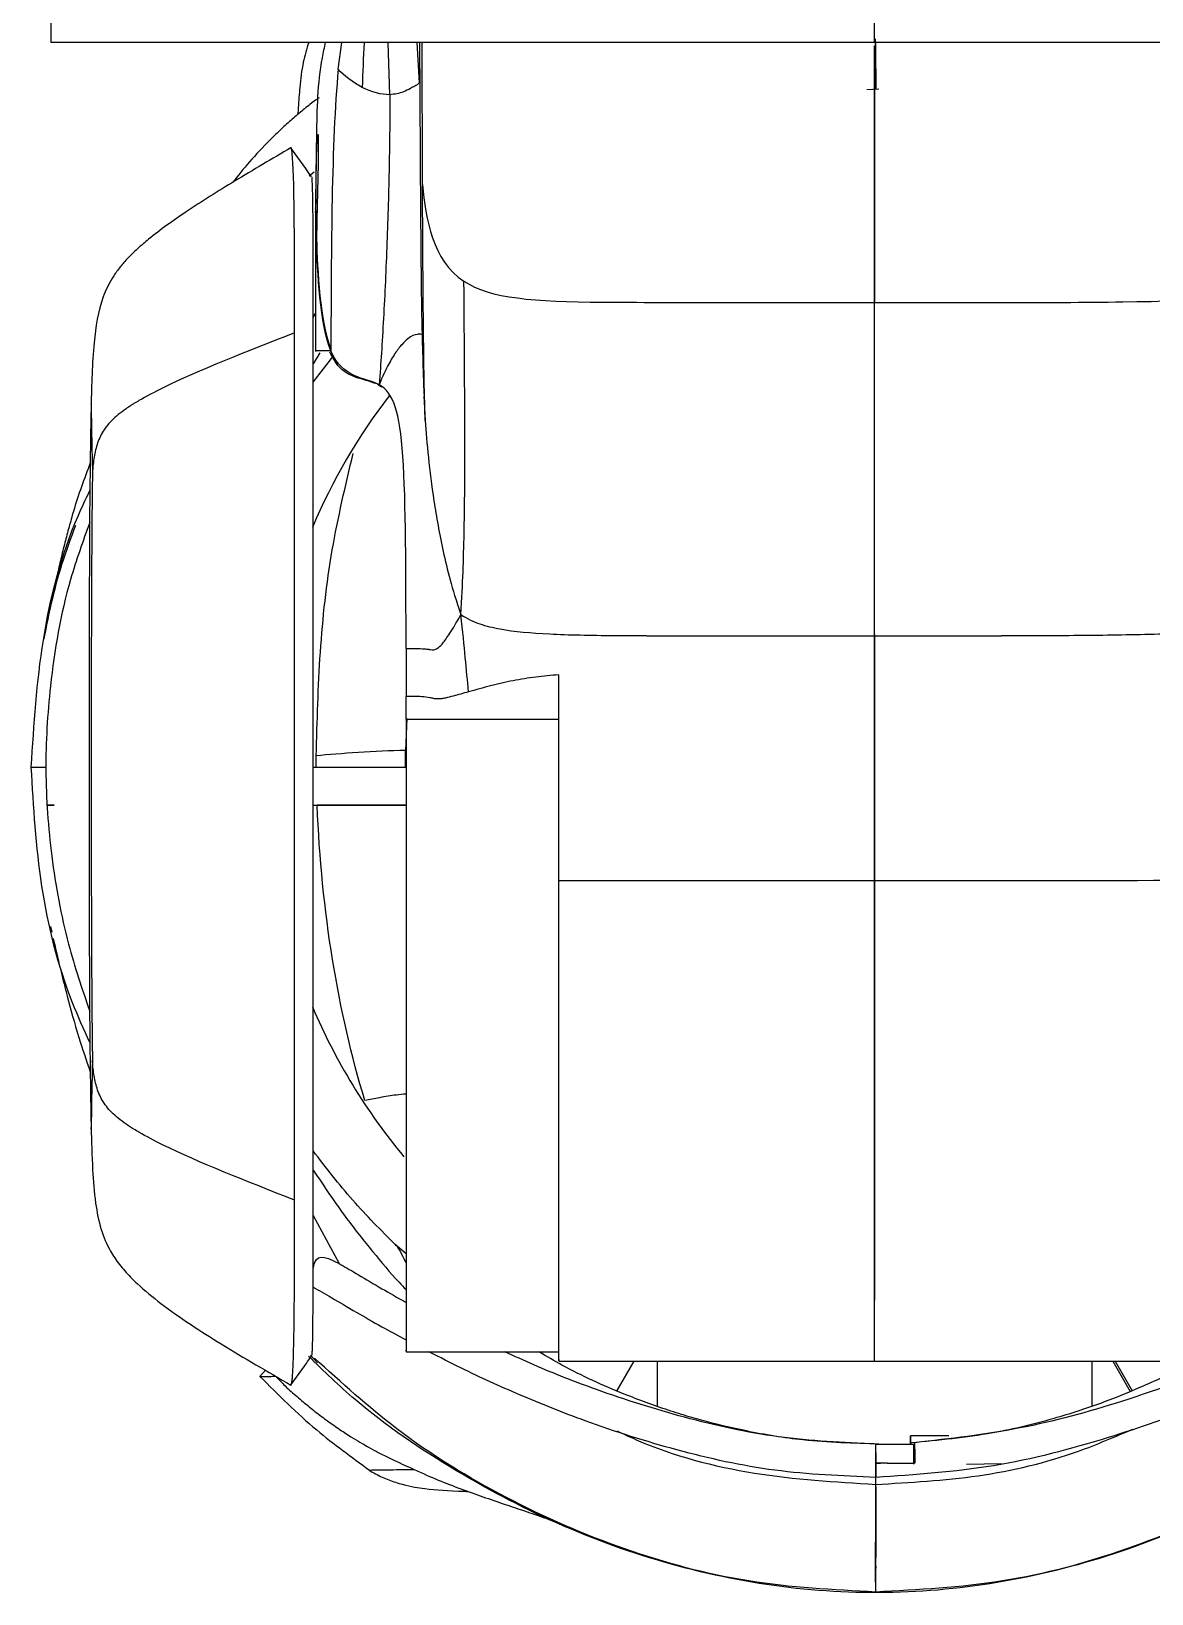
# Model space of a CAD drawing. Header units: millimetres. Extents: x 0 to 1189, y 0 to 841.
# Drawn here: x 127.54 to 156.89, y 204.99 to 245.9 of the extents above; entities that cross this region are included whole.
import ezdxf

# ---------------------------------------------------------------- set-up
doc = ezdxf.new("R2010")
doc.units = ezdxf.units.MM

msp = doc.modelspace()

# ---------------------------------------------------------------- linework, layer by layer
at = {"color": 7, "linetype": 'Continuous', "lineweight": 25}
for p, q in [((149.623, 245.612), (149.623, 257.935)), ((149.623, 245.612), (149.623, 257.935)), ((149.623, 245.612), (149.623, 257.935)), ((128.057, 249.322), (128.057, 245.612)), ((128.057, 249.322), (128.057, 245.612)), ((149.623, 245.612), (128.057, 245.612)), ((162.084, 245.612), (149.623, 245.612)), ((151.123, 245.612), (149.623, 245.612)), ((151.123, 245.612), (149.623, 245.612)), ((149.623, 245.525), (149.623, 238.803)), ((149.623, 238.802), (149.623, 245.525)), ((149.623, 238.802), (149.623, 245.525)), ((149.653, 245.451), (149.653, 245.701)), ((149.653, 245.612), (149.653, 245.514)), ((149.653, 245.267), (149.653, 245.099)), ((149.654, 244.894), (149.654, 245.268)), ((149.656, 244.921), (149.656, 244.614)), ((149.428, 244.374), (149.738, 244.394)), ((149.654, 244.397), (149.654, 244.394)), ((149.656, 244.394), (149.656, 244.396)), ((134.823, 242.114), (134.952, 242.222)), ((134.989, 241.25), (134.989, 241.25)), ((134.989, 241.07), (134.989, 237.515)), ((134.928, 238.409), (134.989, 238.522)), ((135.102, 237.479), (134.928, 237.192)), ((134.928, 236.716), (135.468, 237.411)), ((135.39, 237.587), (135.39, 237.546)), ((135.39, 237.587), (135.398, 237.585)), ((135.39, 237.546), (135.391, 237.546)), ((137.838, 236.32), (137.826, 236.634)), ((129.111, 236.139), (129.111, 236.14)), ((137.826, 236.346), (137.857, 235.717)), ((149.623, 229.585), (149.623, 229.956)), ((137.357, 227.887), (137.357, 228.486)), ((137.357, 227.887), (141.359, 227.887)), ((127.543, 226.637), (127.931, 226.637)), ((127.543, 226.637), (127.942, 226.637)), ((128.141, 225.637), (127.942, 225.637)), ((127.942, 225.637), (128.141, 225.637)), ((128.047, 222.457), (128.081, 222.309)), ((134.928, 214.895), (135.607, 213.633)), ((137.357, 213.891), (137.076, 214.134)), ((134.933, 213.576), (134.926, 213.528)), ((134.852, 211.235), (135.036, 211.04)), ((134.885, 211.223), (134.89, 211.217)), ((137.357, 211.326), (141.359, 211.326)), ((133.681, 210.843), (133.528, 210.68)), ((141.359, 211.077), (149.623, 211.077)), ((143.32, 211.077), (142.877, 210.309)), ((143.93, 211.077), (143.93, 209.902)), ((155.316, 211.077), (155.316, 209.903)), ((155.865, 211.077), (156.321, 210.286)), ((155.926, 211.077), (156.371, 210.307)), ((133.53, 210.678), (133.522, 210.68)), ((133.527, 210.679), (133.527, 210.678)), ((150.568, 208.91), (150.568, 209.122)), ((151.568, 209.122), (150.568, 209.122)), ((151.568, 209.122), (150.568, 209.122)), ((150.568, 209.122), (150.568, 208.91)), ((149.656, 208.91), (149.656, 208.908)), ((149.656, 208.691), (149.656, 208.415)), ((149.656, 208.405), (149.656, 208.691)), ((150.657, 208.41), (150.657, 208.91)), ((150.657, 208.691), (150.657, 208.41)), ((150.681, 208.41), (150.682, 208.723)), ((150.682, 208.778), (150.682, 208.945)), ((150.682, 208.945), (150.682, 208.945)), ((150.682, 208.94), (150.682, 208.945)), ((150.682, 208.778), (150.682, 208.41)), ((150.682, 208.723), (150.682, 208.41)), ((149.657, 208.036), (149.657, 208.41)), ((149.954, 208.41), (149.656, 208.41)), ((150.682, 208.41), (150.657, 208.41)), ((136.409, 208.224), (136.426, 208.226)), ((149.656, 208.205), (149.656, 208.056)), ((149.656, 206.451), (149.656, 205.937)), ((149.656, 205.711), (149.656, 205.661))]:
    msp.add_line(p, q, dxfattribs=at)
at = {"color": 8, "linetype": 'Continuous', "lineweight": 25}
for p, q in [((135.582, 244.906), (135.674, 245.612)), ((136.93, 244.242), (136.889, 245.612)), ((137.643, 245.612), (137.698, 244.55)), ((137.79, 241.888), (137.782, 245.612)), ((149.656, 244.614), (149.656, 244.921)), ((137.861, 235.708), (137.838, 236.32)), ((137.38, 227.904), (137.34, 227.07)), ((149.785, 208.4), (149.657, 208.402)), ((150.682, 208.572), (150.657, 208.572)), ((152.962, 208.395), (152.033, 208.377))]:
    msp.add_line(p, q, dxfattribs=at)
at = {"color": 7, "linetype": 'Continuous', "lineweight": 25, "flags": 128}
for points in [[(149.656, 208.91), (150.217, 208.91), (150.657, 208.91)], [(149.954, 208.41), (150.217, 208.41), (150.657, 208.41)]]:
    msp.add_lwpolyline(points, dxfattribs=at)
at = {"color": 7, "linetype": 'Continuous', "lineweight": 25}
for start, end in [(142.5854, 156.9046), (203.0954, 219.6364)]:
    msp.add_arc((149.623, 226.637), 16, start, end, dxfattribs=at)
for points, knots in [([(134.808, 245.612), (134.756, 245.44), (134.64, 245.057), (134.581, 244.478), (134.541, 244.022), (134.527, 243.785), (134.524, 243.725)], [0, 0, 0, 0, 0.282843, 0.629775, 0.90582, 1, 1, 1, 1]), ([(135.243, 245.612), (135.214, 245.478), (135.036, 244.675), (135.009, 243.197), (134.995, 241.856), (134.989, 241.197)], [0, 0, 0, 0, 0.0923637, 0.553989, 1, 1, 1, 1]), ([(136.259, 245.612), (136.259, 245.609), (136.239, 245.216), (136.225, 244.823), (136.21, 244.434)], [0, 0, 0, 0, 0.009381, 1, 1, 1, 1]), ([(137.71, 245.612), (137.711, 245.54), (137.715, 244.964), (137.719, 244.036), (137.727, 242.767), (137.734, 241.502), (137.746, 240.02), (137.764, 238.256), (137.803, 237.047), (137.823, 236.401)], [0, 0, 0, 0, 0.02384, 0.190243, 0.31097, 0.430065, 0.594932, 0.783257, 1, 1, 1, 1]), ([(149.653, 245.612), (149.653, 245.6), (149.653, 245.525), (149.653, 245.485), (149.653, 245.451)], [0, 0, 0, 0, 0.172316, 1, 1, 1, 1]), ([(149.654, 245.268), (149.654, 245.269), (149.654, 245.269), (149.653, 245.298), (149.653, 245.313), (149.653, 245.362), (149.653, 245.396), (149.653, 245.451)], [0, 0, 0, 0, 0.5, 0.5, 0.75, 0.75, 1, 1, 1, 1]), ([(137.698, 244.55), (137.665, 244.514), (137.626, 244.491), (137.549, 244.445), (137.512, 244.425), (137.409, 244.371), (137.349, 244.343), (137.234, 244.295), (137.178, 244.278), (137.056, 244.254), (136.993, 244.248), (136.93, 244.242)], [0, 0, 0, 0, 0.125, 0.125, 0.25, 0.25, 0.5, 0.5, 0.75, 0.75, 1, 1, 1, 1]), ([(149.656, 244.614), (149.656, 244.581), (149.656, 244.555), (149.656, 244.51), (149.656, 244.492), (149.656, 244.462), (149.656, 244.45), (149.656, 244.431), (149.656, 244.423), (149.656, 244.393), (149.656, 244.394), (149.656, 244.394)], [0, 0, 0, 0, 0.125, 0.125, 0.25, 0.25, 0.375, 0.375, 0.5, 0.5, 1, 1, 1, 1]), ([(135.083, 244.161), (135.041, 244.132), (134.914, 244.045), (134.666, 243.846), (134.373, 243.601), (134.08, 243.335), (133.688, 242.954), (133.242, 242.479), (132.961, 242.124), (132.822, 241.948)], [0, 0, 0, 0, 0.054808, 0.164502, 0.270239, 0.377496, 0.49148, 0.748301, 1, 1, 1, 1]), ([(136.93, 244.242), (136.934, 243.664), (136.922, 242.381), (136.874, 240.708), (136.817, 239.345), (136.769, 238.383), (136.712, 237.436), (136.678, 236.964), (136.654, 236.646)], [0, 0, 0, 0, 0.25, 0.5, 0.625, 0.75, 0.875, 1, 1, 1, 1]), ([(135.027, 242.972), (135.027, 242.974), (135.028, 242.981), (135.029, 242.996), (135.03, 243.025), (135.033, 243.078), (135.04, 243.164), (135.048, 243.226), (135.055, 243.2), (135.059, 243.074), (135.06, 242.858), (135.057, 242.567), (135.051, 242.222), (135.042, 241.846), (135.033, 241.451), (135.026, 241.13), (135.021, 240.887), (135.018, 240.739), (135.016, 240.617), (135.015, 240.52), (135.014, 240.462), (135.013, 240.434)], [0, 0, 0, 0, 0.002619, 0.007922, 0.018521, 0.039702, 0.08205, 0.166515, 0.250656, 0.33453, 0.419003, 0.502317, 0.584604, 0.666604, 0.746615, 0.833867, 0.874324, 0.916637, 0.944665, 0.972363, 1, 1, 1, 1]), ([(134.344, 242.852), (133.849, 242.562), (132.923, 242.019), (131.666, 241.236), (130.823, 240.636), (130.313, 240.2), (130.049, 239.943), (129.825, 239.678), (129.611, 239.371), (129.315, 238.753), (129.147, 237.617), (129.124, 236.653), (129.111, 236.103)], [0, 0, 0, 0, 0.180926, 0.338982, 0.468549, 0.509555, 0.555984, 0.588045, 0.619138, 0.680375, 0.817887, 1, 1, 1, 1]), ([(134.885, 242.092), (134.793, 242.22), (134.609, 242.477), (134.427, 242.732), (134.337, 242.86)], [0, 0, 0, 0, 0.500081, 1, 1, 1, 1]), ([(134.439, 238.007), (134.438, 238.611), (134.438, 239.814), (134.43, 241.191), (134.412, 242.221), (134.381, 242.682), (134.357, 242.865), (134.344, 242.847), (134.343, 242.846)], [0, 0, 0, 0, 0.222316, 0.443732, 0.663167, 0.879864, 0.9924, 1, 1, 1, 1]), ([(134.998, 241.637), (134.999, 241.664), (134.999, 241.718), (135, 241.798), (135, 241.877), (135.001, 241.955), (135.002, 242.071), (135.004, 242.222), (135.008, 242.401), (135.012, 242.567), (135.016, 242.688), (135.019, 242.771), (135.021, 242.825), (135.023, 242.875), (135.025, 242.922), (135.026, 242.951), (135.027, 242.969), (135.027, 242.97), (135.027, 242.972), (135.027, 242.972)], [0, 0, 0, 0, 0.050962, 0.101372, 0.151361, 0.201057, 0.250578, 0.375702, 0.499093, 0.622478, 0.744885, 0.794494, 0.843918, 0.893259, 0.942618, 0.992092, 0.995978, 0.999882, 1, 1, 1, 1]), ([(134.928, 237.451), (134.928, 238.025), (134.928, 239.173), (134.926, 240.487), (134.919, 241.473), (134.907, 241.915), (134.897, 242.093), (134.892, 242.079), (134.892, 242.078)], [0, 0, 0, 0, 0.221811, 0.443015, 0.662875, 0.881004, 0.994804, 1, 1, 1, 1]), ([(134.997, 240.976), (134.997, 241.002), (134.997, 241.054), (134.997, 241.135), (134.997, 241.216), (134.997, 241.327), (134.998, 241.467), (134.998, 241.581), (134.998, 241.637)], [0, 0, 0, 0, 0.126299, 0.251446, 0.375896, 0.500092, 0.751939, 1, 1, 1, 1]), ([(134.989, 241.242), (134.989, 241.245), (134.989, 241.286), (134.993, 241.153), (134.997, 241.029)], [0, 0, 0, 0, 0.0714546, 1, 1, 1, 1]), ([(134.997, 240.976), (134.994, 241.055), (134.99, 241.19), (134.99, 241.185), (134.989, 241.183)], [0, 0, 0, 0, 0.583825, 1, 1, 1, 1]), ([(135.002, 240.107), (135.002, 240.115), (135.002, 240.13), (135.001, 240.16), (135.001, 240.194), (135, 240.247), (134.999, 240.324), (134.999, 240.434), (134.998, 240.56), (134.997, 240.687), (134.997, 240.806), (134.997, 240.915), (134.997, 240.991), (134.997, 241.029)], [0, 0, 0, 0, 0.062086, 0.124183, 0.186472, 0.249143, 0.372476, 0.496701, 0.620822, 0.745768, 0.830197, 0.914759, 1, 1, 1, 1]), ([(135.013, 240.47), (135.012, 240.345), (135.01, 240.19), (135.008, 240.122), (135.008, 240.109)], [0, 0, 0, 0, 0.8075246, 1, 1, 1, 1]), ([(135.008, 240.109), (135.007, 240.089), (135.006, 240.059), (135.005, 240.074), (135.005, 240.08)], [0, 0, 0, 0, 0.6224034, 1, 1, 1, 1]), ([(138.792, 230.629), (138.821, 231.062), (138.853, 231.754), (138.89, 233.086), (138.908, 235.463), (138.885, 237.719), (138.874, 239.357)], [0, 0, 0, 0, 0.125, 0.25, 0.5, 1, 1, 1, 1]), ([(138.874, 239.357), (139.564, 238.903), (140.708, 238.824), (142.958, 238.805), (143.45, 238.805), (144.519, 238.804), (146.248, 238.803), (148.252, 238.803), (149.623, 238.802)], [0, 0, 0, 0, 0.5, 0.5, 0.625, 0.625, 0.75, 1, 1, 1, 1]), ([(149.623, 238.802), (150.722, 238.802), (151.843, 238.802), (154.04, 238.802), (157.269, 238.8), (159.882, 238.94), (160.982, 239.221)], [0, 0, 0, 0, 0.25, 0.25, 0.5, 1, 1, 1, 1]), ([(149.623, 230.07), (149.623, 231.525), (149.623, 232.981), (149.623, 235.892), (149.623, 237.347), (149.623, 238.802)], [0, 0, 0, 0, 0.5, 0.5, 1, 1, 1, 1]), ([(149.623, 230.07), (149.623, 231.525), (149.623, 232.981), (149.623, 235.892), (149.623, 237.347), (149.623, 238.802)], [0, 0, 0, 0, 0.5, 0.5, 1, 1, 1, 1]), ([(134.439, 238.007), (133.181, 237.514), (131.608, 236.897), (130.498, 236.313), (130.262, 236.171), (130.206, 236.137), (130.192, 236.128), (130.189, 236.126), (130.188, 236.125), (130.186, 236.124), (130.182, 236.122), (130.169, 236.113), (130.115, 236.079), (129.909, 235.941), (129.629, 235.711), (129.466, 235.499), (129.336, 235.275), (129.288, 235.157), (129.234, 234.972), (129.219, 234.91), (129.194, 234.784), (129.184, 234.721), (129.168, 234.596), (129.161, 234.535), (129.151, 234.423), (129.148, 234.373), (129.146, 234.342)], [0, 0, 0, 0, 0.5, 0.625, 0.65625, 0.664062, 0.666016, 0.666504, 0.666504, 0.666992, 0.666992, 0.667969, 0.671875, 0.6875, 0.75, 0.8125, 0.8125, 0.875, 0.875, 0.90625, 0.90625, 0.9375, 0.9375, 0.96875, 0.96875, 1, 1, 1, 1]), ([(137.824, 237.953), (137.82, 237.955), (137.814, 237.957), (137.807, 237.958), (137.802, 237.96), (137.798, 237.96), (137.792, 237.962), (137.776, 237.965), (137.733, 237.971), (137.687, 237.971), (137.584, 237.956), (137.503, 237.929), (137.356, 237.812), (137.302, 237.76), (137.19, 237.632), (137.131, 237.557), (137.006, 237.368), (136.937, 237.252), (136.808, 237.007), (136.748, 236.881), (136.654, 236.646)], [0, 0, 0, 0, 0.015625, 0.023437, 0.023437, 0.03125, 0.03125, 0.0625, 0.125, 0.25, 0.25, 0.5, 0.5, 0.625, 0.625, 0.75, 0.75, 0.875, 0.875, 1, 1, 1, 1]), ([(135.007, 237.546), (135.01, 237.546), (135.015, 237.546), (135.027, 237.546), (135.042, 237.546), (135.066, 237.546), (135.112, 237.546), (135.181, 237.546), (135.32, 237.546), (135.39, 237.546)], [0, 0, 0, 0, 0.172435, 0.320471, 0.442397, 0.568663, 0.713903, 0.855748, 1, 1, 1, 1]), ([(136.594, 236.669), (136.5, 236.7), (136.272, 236.777), (135.895, 236.876), (135.556, 237.127), (135.436, 237.361), (135.366, 237.496)], [0, 0, 0, 0, 0.175487, 0.426161, 0.669308, 1, 1, 1, 1]), ([(136.725, 236.583), (136.681, 236.606), (136.636, 236.63), (136.608, 236.663), (136.608, 236.664)], [0, 0, 0, 0, 0.98244, 1, 1, 1, 1]), ([(129.111, 236.146), (129.098, 235.377), (129.071, 233.795), (129.063, 231.454), (129.059, 229.235), (129.059, 227.317), (129.059, 225.762), (129.059, 224.363), (129.06, 222.872), (129.066, 221.104), (129.076, 219.162), (129.1, 217.825), (129.111, 217.161)], [0, 0, 0, 0, 0.121497, 0.249991, 0.369783, 0.472092, 0.552832, 0.615485, 0.692925, 0.788433, 0.894987, 1, 1, 1, 1]), ([(137.861, 235.708), (137.9, 235.132), (137.978, 234.241), (138.19, 232.971), (138.327, 232.29), (138.495, 231.558), (138.666, 230.999), (138.792, 230.629)], [0, 0, 0, 0, 0.5, 0.625, 0.75, 0.875, 1, 1, 1, 1]), ([(129.089, 234.605), (128.932, 234.184), (128.727, 233.632), (128.534, 232.927), (128.41, 232.466), (128.314, 232.066), (128.114, 231.206), (127.98, 230.536), (127.872, 229.996)], [0, 0, 0, 0, 0.2317906, 0.3037276, 0.375425, 0.4661784, 0.5705397, 1, 1, 1, 1]), ([(129.146, 234.342), (129.145, 234.247), (129.14, 233.889), (129.129, 232.904), (129.115, 230.69), (129.114, 226.652), (129.115, 222.615), (129.129, 220.4), (129.14, 219.415), (129.145, 219.057), (129.146, 218.962)], [0, 0, 0, 0, 0.0625, 0.125, 0.25, 0.5, 0.75, 0.875, 0.9375, 1, 1, 1, 1]), ([(127.543, 226.637), (127.614, 227.748), (127.757, 229.981), (128.382, 232.418), (128.972, 233.654), (129.078, 233.875)], [0, 0, 0, 0, 0.4483157, 0.9014108, 1, 1, 1, 1]), ([(128.699, 232.959), (128.572, 232.611), (128.181, 231.54), (127.991, 230.606), (127.863, 229.974)], [0, 0, 0, 0, 0.324496, 1, 1, 1, 1]), ([(129.073, 233.04), (128.896, 232.546), (128.399, 231.16), (128.023, 228.973), (127.877, 226.539), (128.044, 224.27), (128.429, 222.148), (128.876, 220.826), (129.073, 220.245)], [0, 0, 0, 0, 0.1204496, 0.3379685, 0.5062739, 0.6797287, 0.8591281, 1, 1, 1, 1]), ([(137.357, 229.741), (137.528, 229.741), (137.741, 229.741), (137.918, 229.724), (137.959, 229.719), (137.968, 229.718), (137.971, 229.717), (137.972, 229.717), (137.976, 229.717), (137.985, 229.715), (138.023, 229.709), (138.084, 229.702), (138.145, 229.722), (138.215, 229.768), (138.254, 229.802), (138.351, 229.914), (138.407, 229.99), (138.517, 230.158), (138.558, 230.222), (138.655, 230.385), (138.713, 230.486), (138.792, 230.629)], [0, 0, 0, 0, 0.5, 0.625, 0.65625, 0.664063, 0.664063, 0.667969, 0.667969, 0.671875, 0.6875, 0.75, 0.8125, 0.8125, 0.875, 0.875, 0.9375, 0.9375, 0.96875, 0.96875, 1, 1, 1, 1]), ([(138.792, 230.629), (138.966, 230.509), (139.122, 230.442), (139.456, 230.33), (139.631, 230.288), (140.197, 230.184), (140.625, 230.147), (141.614, 230.097), (142.316, 230.084), (143.228, 230.078), (143.51, 230.077), (143.632, 230.077), (143.671, 230.076), (143.691, 230.076), (143.699, 230.076), (143.703, 230.076), (143.703, 230.076), (143.705, 230.076), (143.728, 230.076), (143.931, 230.075), (145.627, 230.07), (147.702, 230.068), (149.623, 230.07)], [0, 0, 0, 0, 0.0625, 0.0625, 0.125, 0.125, 0.25, 0.25, 0.375, 0.40625, 0.421875, 0.425781, 0.427734, 0.428711, 0.429199, 0.429199, 0.429443, 0.429443, 0.429687, 0.4375, 0.5, 1, 1, 1, 1]), ([(138.99, 228.604), (138.967, 228.889), (138.941, 229.186), (138.879, 229.825), (138.843, 230.172), (138.792, 230.629)], [0, 0, 0, 0, 0.5, 0.5, 1, 1, 1, 1]), ([(149.623, 230.07), (150.312, 230.071), (151.36, 230.072), (152.449, 230.075), (152.86, 230.076), (152.93, 230.076), (152.959, 230.077), (152.966, 230.077), (152.968, 230.077), (152.969, 230.077), (152.977, 230.077), (153.004, 230.077), (153.204, 230.077), (153.743, 230.079), (154.938, 230.085), (155.936, 230.096), (157.237, 230.125), (157.872, 230.146), (159.104, 230.209), (159.702, 230.252), (160.578, 230.347), (160.866, 230.385), (161.45, 230.478), (161.75, 230.536), (162.099, 230.623)], [0, 0, 0, 0, 0.25, 0.375, 0.390625, 0.398437, 0.400391, 0.400879, 0.400879, 0.401367, 0.401367, 0.402344, 0.40625, 0.4375, 0.5, 0.625, 0.625, 0.75, 0.75, 0.875, 0.875, 0.9375, 0.9375, 1, 1, 1, 1]), ([(149.623, 230.103), (149.623, 229.796), (149.623, 229.243), (149.623, 228.489), (149.623, 227.858), (149.623, 227.301), (149.623, 226.945), (149.623, 226.775)], [0, 0, 0, 0, 0.276678, 0.498131, 0.678871, 0.846151, 1, 1, 1, 1]), ([(149.623, 223.664), (149.623, 223.926), (149.623, 224.189), (149.623, 224.717), (149.623, 224.983), (149.623, 225.781), (149.623, 226.316), (149.623, 227.923), (149.623, 228.997), (149.623, 230.07)], [0, 0, 0, 0, 0.125, 0.125, 0.25, 0.25, 0.5, 0.5, 1, 1, 1, 1]), ([(149.623, 223.664), (149.623, 223.926), (149.623, 224.189), (149.623, 224.717), (149.623, 224.983), (149.623, 225.781), (149.623, 226.316), (149.623, 227.923), (149.623, 228.997), (149.623, 230.07)], [0, 0, 0, 0, 0.125, 0.125, 0.25, 0.25, 0.5, 0.5, 1, 1, 1, 1]), ([(141.359, 229.05), (141.158, 229.035), (140.956, 229.016), (140.557, 228.966), (140.358, 228.935), (140.06, 228.878), (139.962, 228.858), (139.815, 228.824), (139.765, 228.812), (139.669, 228.788), (139.621, 228.776), (139.376, 228.712), (139.183, 228.657), (138.99, 228.604)], [0, 0, 0, 0, 0.25, 0.25, 0.5, 0.5, 0.625, 0.625, 0.6875, 0.6875, 0.75, 0.75, 1, 1, 1, 1]), ([(137.988, 228.451), (137.985, 228.451), (137.914, 228.465), (137.773, 228.48), (137.565, 228.486), (137.427, 228.486), (137.357, 228.486)], [0, 0, 0, 0, 0.0143475, 0.3441133, 0.6705891, 1, 1, 1, 1]), ([(138.99, 228.604), (138.856, 228.567), (138.657, 228.512), (138.423, 228.448), (138.288, 228.422), (138.183, 228.415), (138.097, 228.427), (138.033, 228.441), (138.002, 228.448), (137.988, 228.451)], [0, 0, 0, 0, 0.404049, 0.605941, 0.706998, 0.807242, 0.90883, 0.958002, 1, 1, 1, 1]), ([(137.357, 227.887), (137.357, 227.2), (137.357, 226.506), (137.357, 225.468), (137.357, 225.123), (137.357, 224.606), (137.357, 224.348), (137.357, 224.049), (137.357, 223.899), (137.357, 223.824), (137.357, 223.792), (137.357, 223.771), (137.357, 223.761), (137.357, 223.75)], [0, 0, 0, 0, 0.5, 0.5, 0.75, 0.75, 0.875, 0.9375, 0.96875, 0.984375, 0.992188, 0.992188, 1, 1, 1, 1]), ([(141.359, 223.669), (141.359, 224.36), (141.359, 225.062), (141.359, 226.471), (141.359, 227.179), (141.359, 227.887)], [0, 0, 0, 0, 0.5, 0.5, 1, 1, 1, 1]), ([(149.623, 226.775), (149.623, 226.643), (149.623, 226.385), (149.623, 226.006), (149.623, 225.639), (149.623, 225.228), (149.623, 224.774), (149.623, 224.278), (149.623, 223.953), (149.623, 223.793)], [0, 0, 0, 0, 0.130996, 0.257637, 0.379953, 0.497975, 0.669746, 0.83704, 1, 1, 1, 1]), ([(129.078, 219.422), (128.922, 219.767), (128.329, 221.072), (127.727, 223.502), (127.604, 225.595), (127.543, 226.637)], [0, 0, 0, 0, 0.153145, 0.578607, 1, 1, 1, 1]), ([(134.928, 226.637), (134.999, 226.637), (135.441, 226.637), (136.289, 226.637), (136.995, 226.637), (137.342, 226.637)], [0, 0, 0, 0, 0.089216, 0.552954, 1, 1, 1, 1]), ([(135.008, 226.637), (135.208, 226.637), (135.527, 226.637), (135.924, 226.637), (136.266, 226.637), (136.618, 226.637), (136.999, 226.637), (137.233, 226.637), (137.342, 226.637)], [0, 0, 0, 0, 0.2500026, 0.3997147, 0.5000043, 0.6847149, 0.8526184, 1, 1, 1, 1]), ([(134.928, 225.637), (134.999, 225.637), (135.441, 225.637), (136.296, 225.637), (137.009, 225.637), (137.363, 225.637)], [0, 0, 0, 0, 0.08844, 0.548145, 1, 1, 1, 1]), ([(137.363, 225.637), (137.29, 225.637), (137.152, 225.637), (136.952, 225.637), (136.775, 225.637), (136.622, 225.637), (136.493, 225.637), (136.39, 225.637), (136.311, 225.637), (136.258, 225.637), (136.082, 225.637), (135.81, 225.637), (135.412, 225.637), (135.165, 225.637), (135.032, 225.637)], [0, 0, 0, 0, 0.09883, 0.187469, 0.265286, 0.331982, 0.387488, 0.431886, 0.465327, 0.487984, 0.499998, 0.689926, 0.833332, 1, 1, 1, 1]), ([(137.357, 223.75), (137.357, 223.721), (137.357, 223.662), (137.357, 223.558), (137.357, 223.402), (137.357, 223.129), (137.357, 222.645), (137.357, 221.79), (137.357, 220.297), (137.357, 218.261), (137.357, 216.054), (137.357, 214.125), (137.357, 212.617), (137.357, 211.666), (137.357, 211.27), (137.357, 211.355), (137.357, 211.368)], [0, 0, 0, 0, 0.004305, 0.008612, 0.01538, 0.027471, 0.049076, 0.087693, 0.156734, 0.28008, 0.420206, 0.560044, 0.699105, 0.837062, 0.974624, 1, 1, 1, 1]), ([(141.359, 223.669), (141.793, 223.668), (142.289, 223.667), (143.137, 223.666), (143.437, 223.665), (144.075, 223.665), (145.763, 223.663), (147.854, 223.663), (149.623, 223.664)], [0, 0, 0, 0, 0.25, 0.25, 0.375, 0.375, 0.5, 1, 1, 1, 1]), ([(141.359, 211.126), (141.359, 211.109), (141.359, 211.017), (141.359, 211.423), (141.359, 212.404), (141.359, 213.942), (141.359, 215.899), (141.359, 218.222), (141.359, 220.828), (141.359, 222.722), (141.359, 223.669)], [0, 0, 0, 0, 0.030812, 0.169059, 0.307435, 0.445986, 0.584487, 0.722984, 0.861493, 1, 1, 1, 1]), ([(149.623, 223.793), (149.623, 223.712), (149.623, 223.551), (149.623, 223.31), (149.623, 223.07), (149.623, 222.83), (149.623, 222.592), (149.623, 222.275), (149.623, 221.883), (149.623, 221.417), (149.623, 221.111), (149.623, 220.958)], [0, 0, 0, 0, 0.083135, 0.166331, 0.249608, 0.332987, 0.416488, 0.500133, 0.666614, 0.833182, 1, 1, 1, 1]), ([(149.623, 223.664), (150.747, 223.664), (151.91, 223.665), (154.231, 223.667), (155.389, 223.668), (158.757, 223.673), (160.863, 223.677), (162.573, 223.681)], [0, 0, 0, 0, 0.25, 0.25, 0.5, 0.5, 1, 1, 1, 1]), ([(149.623, 211.092), (149.623, 211.133), (149.623, 211.215), (149.623, 212.171), (149.623, 213.662), (149.623, 215.643), (149.623, 218.022), (149.623, 220.716), (149.623, 222.681), (149.623, 223.664)], [0, 0, 0, 0, 0.136631, 0.280422, 0.424309, 0.568227, 0.712146, 0.856074, 1, 1, 1, 1]), ([(149.623, 211.092), (149.623, 211.133), (149.623, 211.215), (149.623, 212.171), (149.623, 213.662), (149.623, 215.643), (149.623, 218.022), (149.623, 220.716), (149.623, 222.681), (149.623, 223.664)], [0, 0, 0, 0, 0.13663, 0.280422, 0.424309, 0.568227, 0.712146, 0.856074, 1, 1, 1, 1]), ([(128.12, 222.143), (128.141, 222.053), (128.183, 221.873), (128.228, 221.671), (128.324, 221.272), (128.4, 220.965), (128.545, 220.405), (128.731, 219.707), (128.984, 218.963), (129.088, 218.656)], [0, 0, 0, 0, 0.151267, 0.302661, 0.386471, 0.470083, 0.554958, 0.816221, 1, 1, 1, 1]), ([(149.623, 220.958), (149.623, 220.882), (149.623, 220.729), (149.623, 220.502), (149.623, 220.277), (149.623, 220.053), (149.623, 219.831), (149.623, 219.537), (149.623, 219.175), (149.623, 218.748), (149.623, 218.47), (149.623, 218.332)], [0, 0, 0, 0, 0.0834028, 0.1667453, 0.2500477, 0.3333301, 0.4166127, 0.4999159, 0.666946, 0.8335855, 1, 1, 1, 1]), ([(134.439, 215.297), (133.181, 215.79), (131.608, 216.408), (130.498, 216.992), (130.262, 217.133), (130.206, 217.168), (130.192, 217.176), (130.189, 217.178), (130.188, 217.179), (130.186, 217.18), (130.182, 217.182), (130.169, 217.191), (130.115, 217.225), (129.909, 217.363), (129.629, 217.593), (129.466, 217.805), (129.336, 218.029), (129.288, 218.147), (129.234, 218.332), (129.219, 218.394), (129.194, 218.52), (129.184, 218.583), (129.168, 218.708), (129.161, 218.77), (129.151, 218.881), (129.148, 218.931), (129.146, 218.962)], [0, 0, 0, 0, 0.5, 0.625, 0.65625, 0.664063, 0.666016, 0.666504, 0.666504, 0.666992, 0.666992, 0.667969, 0.671875, 0.6875, 0.75, 0.8125, 0.8125, 0.875, 0.875, 0.90625, 0.90625, 0.9375, 0.9375, 0.96875, 0.96875, 1, 1, 1, 1]), ([(137.357, 218.073), (137.273, 218.066), (137.048, 218.047), (136.686, 217.984), (136.409, 217.928), (136.28, 217.902)], [0, 0, 0, 0, 0.242419, 0.649522, 1, 1, 1, 1]), ([(149.623, 218.332), (149.623, 218.263), (149.623, 218.126), (149.623, 217.922), (149.623, 217.721), (149.623, 217.522), (149.623, 217.325), (149.623, 217.066), (149.623, 216.748), (149.623, 216.377), (149.623, 216.139), (149.623, 216.019)], [0, 0, 0, 0, 0.083211, 0.166464, 0.24978, 0.33318, 0.416684, 0.500313, 0.666793, 0.833302, 1, 1, 1, 1]), ([(129.111, 217.201), (129.12, 216.831), (129.138, 216.168), (129.207, 215.273), (129.346, 214.549), (129.572, 214.009), (129.848, 213.602), (130.102, 213.32), (130.449, 212.981), (131.198, 212.367), (132.564, 211.483), (133.732, 210.807), (134.344, 210.452)], [0, 0, 0, 0, 0.118407, 0.211905, 0.287772, 0.354671, 0.399237, 0.447153, 0.474648, 0.565358, 0.772119, 1, 1, 1, 1]), ([(129.111, 217.172), (129.111, 217.171), (129.111, 217.17), (129.111, 217.199), (129.111, 217.201)], [0, 0, 0, 0, 0.957829, 1, 1, 1, 1]), ([(137.076, 214.134), (136.696, 214.512), (135.926, 215.281), (135.264, 216.145), (134.928, 216.584)], [0, 0, 0, 0, 0.49281, 1, 1, 1, 1]), ([(134.928, 216.085), (135.212, 215.657), (135.703, 214.919), (136.475, 213.957), (136.991, 213.333), (137.296, 213.017), (137.357, 212.954)], [0, 0, 0, 0, 0.386769, 0.666934, 0.932775, 1, 1, 1, 1]), ([(134.892, 211.225), (134.894, 211.234), (134.898, 211.254), (134.903, 211.331), (134.908, 211.448), (134.913, 211.603), (134.919, 211.958), (134.925, 212.701), (134.928, 214.054), (134.928, 215.253), (134.928, 215.853)], [0, 0, 0, 0, 0.05028, 0.114037, 0.177903, 0.241902, 0.306048, 0.536104, 0.7677, 1, 1, 1, 1]), ([(149.623, 216.019), (149.623, 215.961), (149.623, 215.843), (149.623, 215.67), (149.623, 215.5), (149.623, 215.333), (149.623, 215.169), (149.623, 214.954), (149.623, 214.693), (149.623, 214.392), (149.623, 214.202), (149.623, 214.107)], [0, 0, 0, 0, 0.08357, 0.167066, 0.250506, 0.333912, 0.417303, 0.5007, 0.667537, 0.833915, 1, 1, 1, 1]), ([(134.344, 210.455), (134.347, 210.46), (134.355, 210.472), (134.366, 210.525), (134.378, 210.611), (134.388, 210.728), (134.397, 210.872), (134.413, 211.228), (134.429, 211.992), (134.438, 213.409), (134.438, 214.667), (134.439, 215.297)], [0, 0, 0, 0, 0.034171, 0.088183, 0.142352, 0.196693, 0.251212, 0.305914, 0.53541, 0.767183, 1, 1, 1, 1]), ([(137.077, 214.121), (137.084, 214.119), (137.123, 214.105), (137.218, 213.924), (137.318, 213.729), (137.357, 213.652)], [0, 0, 0, 0, 0.117146, 0.651388, 1, 1, 1, 1]), ([(149.623, 211.077), (150.585, 211.077), (152.595, 211.077), (155.602, 211.077), (158.541, 211.077), (161.181, 211.078), (163.416, 211.077), (165.208, 211.084), (166.583, 211.134), (167.603, 211.251), (168.329, 211.478), (168.808, 211.81), (169.084, 212.202), (169.277, 212.738), (169.37, 213.47), (169.366, 214.06), (169.365, 214.375)], [0, 0, 0, 0, 0.131139, 0.274291, 0.410114, 0.532092, 0.634379, 0.715022, 0.776579, 0.82198, 0.854756, 0.879392, 0.900001, 0.919093, 0.956659, 1, 1, 1, 1]), ([(149.623, 214.107), (149.623, 214.061), (149.623, 213.967), (149.623, 213.832), (149.623, 213.7), (149.623, 213.571), (149.623, 213.446), (149.623, 213.284), (149.623, 213.091), (149.623, 212.873), (149.623, 212.74), (149.623, 212.674)], [0, 0, 0, 0, 0.083887, 0.167583, 0.251108, 0.334485, 0.417734, 0.500878, 0.668037, 0.834349, 1, 1, 1, 1]), ([(135.607, 213.633), (135.742, 213.556), (136.014, 213.401), (136.607, 213.047), (137.071, 212.776), (137.328, 212.637), (137.357, 212.621)], [0, 0, 0, 0, 0.337033, 0.677857, 0.963531, 1, 1, 1, 1]), ([(134.932, 213.013), (135.08, 212.93), (135.379, 212.762), (136.011, 212.386), (136.68, 212.001), (137.141, 211.753), (137.357, 211.636)], [0, 0, 0, 0, 0.276426, 0.557018, 0.792515, 1, 1, 1, 1]), ([(134.337, 210.445), (134.427, 210.572), (134.609, 210.827), (134.793, 211.084), (134.885, 211.212)], [0, 0, 0, 0, 0.499919, 1, 1, 1, 1]), ([(164.289, 211.085), (163.664, 210.513), (162.254, 209.223), (159.73, 207.636), (156.853, 206.292), (153.822, 205.392), (150.706, 204.96), (147.563, 205.048), (144.466, 205.64), (141.464, 206.687), (138.629, 208.172), (136.379, 209.688), (135.204, 210.822), (134.803, 211.21)], [0, 0, 0, 0, 0.077713, 0.175141, 0.272119, 0.368453, 0.464167, 0.55966, 0.655633, 0.752486, 0.850271, 0.948833, 1, 1, 1, 1]), ([(149.656, 205.034), (148.544, 205.092), (146.313, 205.208), (143.051, 206.089), (139.952, 207.439), (137.201, 209.12), (135.663, 210.52), (134.963, 211.158)], [0, 0, 0, 0, 0.204562, 0.410354, 0.617617, 0.825953, 1, 1, 1, 1]), ([(149.656, 208.036), (148.773, 208.073), (147.016, 208.146), (144.474, 208.712), (142.251, 209.416), (140.378, 210.166), (139.005, 210.787), (138.238, 211.182), (137.957, 211.326)], [0, 0, 0, 0, 0.215455, 0.428506, 0.633309, 0.783647, 0.92066, 1, 1, 1, 1]), ([(149.656, 208.91), (148.805, 208.949), (147.115, 209.027), (144.67, 209.568), (142.54, 210.244), (140.977, 210.851), (140.196, 211.211), (139.946, 211.326)], [0, 0, 0, 0, 0.253151, 0.502788, 0.74206, 0.917305, 1, 1, 1, 1]), ([(149.739, 208.91), (149.075, 208.929), (147.91, 208.962), (146.429, 209.207), (145.435, 209.435), (144.763, 209.623), (144.021, 209.854), (142.892, 210.274), (141.754, 210.782), (141.037, 211.208), (140.837, 211.326)], [0, 0, 0, 0, 0.213933, 0.375281, 0.484227, 0.541935, 0.604302, 0.735218, 0.926049, 1, 1, 1, 1]), ([(164.267, 211.085), (163.594, 210.473), (162.082, 209.098), (159.36, 207.439), (156.261, 206.088), (152.999, 205.208), (150.768, 205.092), (149.656, 205.034)], [0, 0, 0, 0, 0.168412, 0.378198, 0.586881, 0.794065, 1, 1, 1, 1]), ([(161.092, 211.077), (160.879, 210.99), (159.923, 210.594), (158.148, 209.879), (155.593, 208.998), (152.755, 208.241), (150.69, 208.105), (149.656, 208.036)], [0, 0, 0, 0, 0.058835, 0.264842, 0.480483, 0.73998, 1, 1, 1, 1]), ([(157.955, 211.077), (157.876, 211.03), (157.435, 210.771), (156.657, 210.417), (155.554, 209.963), (154.269, 209.542), (152.588, 209.132), (151.303, 209.008), (150.59, 208.939)], [0, 0, 0, 0, 0.035474, 0.195206, 0.326422, 0.495561, 0.720244, 1, 1, 1, 1]), ([(159.078, 211.077), (158.09, 210.712), (156.244, 210.03), (153.436, 209.258), (151.602, 209.05), (150.682, 208.945)], [0, 0, 0, 0, 0.364646, 0.681278, 1, 1, 1, 1]), ([(133.532, 210.68), (134.015, 210.198), (134.909, 209.307), (135.93, 208.567), (136.4, 208.226)], [0, 0, 0, 0, 0.540262, 1, 1, 1, 1]), ([(133.536, 210.68), (133.541, 210.68), (133.556, 210.68), (133.613, 210.681), (133.703, 210.682), (133.815, 210.682), (133.909, 210.683), (133.952, 210.683)], [0, 0, 0, 0, 0.129955, 0.354684, 0.580056, 0.806111, 1, 1, 1, 1]), ([(133.943, 210.688), (134.025, 210.601), (134.202, 210.412), (134.503, 210.152), (134.809, 209.89), (135.149, 209.625), (135.485, 209.382), (135.881, 209.117), (136.31, 208.859), (136.854, 208.567), (137.175, 208.427), (137.997, 208.045), (138.563, 207.822), (139.154, 207.604), (139.714, 207.412), (140.454, 207.156), (140.86, 207.032), (141.165, 206.906), (141.335, 206.836)], [0, 0, 0, 0, 0.024602, 0.053156, 0.08129, 0.107445, 0.134274, 0.164672, 0.220834, 0.291564, 0.403403, 0.475557, 0.549371, 0.621728, 0.690925, 0.757899, 0.865166, 1, 1, 1, 1]), ([(150.657, 208.691), (150.657, 208.723), (150.657, 208.75), (150.657, 208.795), (150.657, 208.813), (150.657, 208.843), (150.657, 208.855), (150.657, 208.874), (150.657, 208.882), (150.657, 208.911), (150.657, 208.91), (150.657, 208.91)], [0, 0, 0, 0, 0.125, 0.125, 0.25, 0.25, 0.375, 0.375, 0.5, 0.5, 1, 1, 1, 1]), ([(149.657, 208.41), (149.656, 208.41), (149.656, 208.409), (149.656, 208.406), (149.656, 208.399), (149.656, 208.388), (149.656, 208.383)], [0, 0, 0, 0, 0.283598, 0.500006, 0.765918, 1, 1, 1, 1]), ([(149.656, 208.383), (149.656, 208.376), (149.656, 208.361), (149.656, 208.334), (149.656, 208.321)], [0, 0, 0, 0, 0.5268586, 1, 1, 1, 1]), ([(149.656, 208.321), (149.656, 208.313), (149.656, 208.298), (149.656, 208.271), (149.656, 208.24), (149.656, 208.216), (149.656, 208.205)], [0, 0, 0, 0, 0.270711, 0.527476, 0.770494, 1, 1, 1, 1]), ([(150.657, 208.383), (150.657, 208.388), (150.657, 208.392), (150.657, 208.399), (150.657, 208.401), (150.657, 208.407), (150.657, 208.409), (150.657, 208.409)], [0, 0, 0, 0, 0.25, 0.25, 0.5, 0.5, 1, 1, 1, 1]), ([(136.39, 208.224), (136.503, 208.161), (136.668, 208.069), (136.908, 207.968), (137.09, 207.903), (137.464, 207.795), (137.989, 207.722), (138.458, 207.682), (138.953, 207.67), (138.984, 207.669)], [0, 0, 0, 0, 0.111679, 0.163708, 0.21587, 0.273079, 0.522472, 0.970064, 1, 1, 1, 1]), ([(149.656, 207.853), (149.656, 207.863), (149.656, 207.882), (149.656, 207.906), (149.656, 207.929), (149.656, 207.949), (149.656, 207.967), (149.656, 207.982), (149.656, 207.996), (149.656, 208.007), (149.656, 208.018), (149.656, 208.028), (149.656, 208.033), (149.656, 208.036), (149.657, 208.036), (149.657, 208.036)], [0, 0, 0, 0, 0.043874, 0.090593, 0.140196, 0.192716, 0.248178, 0.306606, 0.36802, 0.432436, 0.499869, 0.616314, 0.749944, 0.853622, 1, 1, 1, 1]), ([(149.656, 206.831), (149.656, 206.872), (149.656, 206.944), (149.656, 207.084), (149.656, 207.24), (149.656, 207.412), (149.656, 207.545), (149.656, 207.648), (149.656, 207.729), (149.656, 207.799), (149.656, 207.835), (149.656, 207.853)], [0, 0, 0, 0, 0.084969, 0.147931, 0.29796, 0.439666, 0.574096, 0.676793, 0.781663, 0.889235, 1, 1, 1, 1]), ([(149.658, 206.833), (149.658, 206.878), (149.657, 206.967), (149.657, 207.094), (149.657, 207.212), (149.657, 207.322), (149.657, 207.424), (149.657, 207.517), (149.656, 207.602), (149.656, 207.678), (149.656, 207.746), (149.656, 207.806), (149.656, 207.837), (149.656, 207.853)], [0, 0, 0, 0, 0.09407, 0.18545, 0.274745, 0.362607, 0.449735, 0.536872, 0.624794, 0.714291, 0.806152, 0.901144, 1, 1, 1, 1]), ([(149.656, 207.79), (149.656, 207.769), (149.656, 207.726), (149.656, 207.657), (149.656, 207.585), (149.656, 207.534), (149.656, 207.508)], [0, 0, 0, 0, 0.247032, 0.495842, 0.746733, 1, 1, 1, 1]), ([(149.656, 207.508), (149.656, 207.483), (149.656, 207.434), (149.656, 207.356), (149.656, 207.274), (149.656, 207.217), (149.656, 207.188)], [0, 0, 0, 0, 0.242608, 0.490009, 0.742409, 1, 1, 1, 1]), ([(149.656, 207.188), (149.656, 207.159), (149.656, 207.089), (149.656, 206.967), (149.656, 206.794), (149.656, 206.617), (149.656, 206.495), (149.656, 206.451)], [0, 0, 0, 0, 0.123131, 0.289722, 0.499815, 0.82334, 1, 1, 1, 1]), ([(149.655, 205.414), (149.655, 205.43), (149.655, 205.462), (149.655, 205.515), (149.655, 205.57), (149.655, 205.629), (149.655, 205.69), (149.655, 205.753), (149.655, 205.818), (149.655, 205.885), (149.655, 205.952), (149.655, 206.021), (149.655, 206.091), (149.655, 206.161), (149.655, 206.231), (149.655, 206.301), (149.656, 206.37), (149.656, 206.439), (149.656, 206.508), (149.656, 206.575), (149.657, 206.642), (149.657, 206.707), (149.657, 206.771), (149.658, 206.812), (149.658, 206.833)], [0, 0, 0, 0, 0.051539, 0.10222, 0.152157, 0.201438, 0.250137, 0.298305, 0.345983, 0.393193, 0.439948, 0.48625, 0.532094, 0.577465, 0.622346, 0.666713, 0.710542, 0.753805, 0.796475, 0.838523, 0.879923, 0.92065, 0.960682, 1, 1, 1, 1]), ([(149.656, 205.414), (149.656, 205.429), (149.656, 205.458), (149.656, 205.508), (149.656, 205.562), (149.656, 205.62), (149.656, 205.683), (149.656, 205.751), (149.656, 205.878), (149.656, 206.099), (149.656, 206.381), (149.656, 206.636), (149.656, 206.771), (149.656, 206.831)], [0, 0, 0, 0, 0.04713, 0.095035, 0.143795, 0.193488, 0.244188, 0.295963, 0.348877, 0.524908, 0.743197, 0.884973, 1, 1, 1, 1]), ([(149.656, 205.034), (149.656, 205.037), (149.656, 205.042), (149.656, 205.052), (149.656, 205.064), (149.656, 205.081), (149.656, 205.102), (149.656, 205.13), (149.656, 205.166), (149.656, 205.211), (149.656, 205.266), (149.655, 205.332), (149.655, 205.387), (149.655, 205.414)], [0, 0, 0, 0, 0.1005946, 0.200205, 0.2984179, 0.3948529, 0.4891714, 0.5810878, 0.6703806, 0.7569072, 0.8406198, 0.921584, 1, 1, 1, 1]), ([(149.656, 205.034), (149.656, 205.04), (149.656, 205.048), (149.656, 205.067), (149.656, 205.099), (149.656, 205.156), (149.656, 205.242), (149.656, 205.337), (149.656, 205.402), (149.656, 205.414)], [0, 0, 0, 0, 0.19049, 0.312956, 0.492121, 0.648398, 0.818453, 0.967116, 1, 1, 1, 1])]:
    msp.add_open_spline(points, degree=3, knots=knots, dxfattribs=at)
for points in [[(149.653, 245.099), (149.653, 245.046), (149.653, 245.01), (149.653, 244.983)], [(149.656, 245.268), (149.656, 245.27), (149.657, 245.272), (149.656, 245.451)], [(149.656, 244.394), (149.656, 244.685), (149.656, 244.977), (149.656, 245.268)], [(135.582, 244.906), (135.405, 242.969), (135.397, 240.253), (135.39, 237.537)], [(136.21, 244.434), (135.966, 244.56), (135.738, 244.741), (135.582, 244.906)], [(149.653, 244.983), (149.653, 244.953), (149.653, 244.934), (149.653, 244.921)], [(136.93, 244.242), (136.715, 244.238), (136.455, 244.308), (136.21, 244.434)], [(137.79, 241.888), (137.873, 240.988), (138.046, 239.903), (138.874, 239.357)], [(137.861, 235.708), (137.818, 236.854), (137.8, 239.254), (137.79, 241.888)], [(135.013, 240.47), (135.04, 239.649), (135.102, 238.274), (135.39, 237.587)], [(135.39, 237.537), (135.101, 238.228), (135.039, 239.614), (135.013, 240.434)], [(134.439, 215.297), (134.439, 218.31), (134.429, 226.652), (134.439, 234.994), (134.439, 238.007)], [(134.928, 215.853), (134.928, 218.722), (134.928, 226.652), (134.928, 234.582), (134.928, 237.451)], [(136.654, 236.646), (136.281, 236.856), (135.703, 236.791), (135.39, 237.537)], [(137.357, 229.741), (137.357, 231.715), (137.357, 235.465), (137.026, 236.436), (136.654, 236.646)], [(137.357, 229.741), (137.357, 229.326), (137.357, 228.908), (137.357, 228.486)], [(141.359, 227.887), (141.359, 228.275), (141.359, 228.663), (141.359, 229.05)], [(137.34, 227.07), (136.555, 227.064), (135.626, 226.985), (135.007, 226.932)], [(135.008, 226.637), (135.008, 226.735), (135.007, 226.834), (135.007, 226.932)], [(137.342, 226.637), (137.341, 226.781), (137.34, 226.926), (137.34, 227.07)], [(136.28, 217.902), (135.58, 220.207), (135.137, 222.874), (135.032, 225.637)], [(134.933, 213.576), (135.019, 213.871), (135.168, 213.871), (135.607, 213.633)], [(149.656, 208.036), (149.656, 208.328), (149.656, 208.619), (149.656, 208.91)], [(149.656, 208.41), (149.656, 208.41), (149.656, 208.41), (149.656, 208.409)], [(150.657, 208.409), (150.657, 208.41), (150.657, 208.41), (150.657, 208.41)], [(149.656, 207.853), (149.657, 208.032), (149.657, 208.034), (149.656, 208.036)]]:
    msp.add_open_spline(points, degree=3, dxfattribs=at)
at = {"color": 8, "linetype": 'Continuous', "lineweight": 25}
for points, knots in [([(129.111, 236.14), (129.112, 236.143), (129.112, 236.15), (129.112, 236.127), (129.113, 236.089), (129.114, 236.031), (129.114, 235.957), (129.116, 235.834), (129.119, 235.637), (129.124, 235.335), (129.131, 234.996), (129.138, 234.666), (129.144, 234.436), (129.146, 234.342)], [0, 0, 0, 0, 0.065789, 0.138337, 0.210522, 0.282093, 0.35279, 0.422353, 0.566336, 0.701182, 0.823371, 0.928044, 1, 1, 1, 1]), ([(135.007, 226.932), (135.031, 227.836), (135.078, 229.639), (135.366, 232.293), (135.773, 234.006), (135.972, 234.844)], [0, 0, 0, 0, 0.33953, 0.676906, 1, 1, 1, 1]), ([(129.146, 218.962), (129.143, 218.861), (129.137, 218.614), (129.13, 218.263), (129.123, 217.908), (129.118, 217.6), (129.115, 217.363), (129.113, 217.231), (129.112, 217.173), (129.112, 217.149), (129.112, 217.166), (129.111, 217.172)], [0, 0, 0, 0, 0.076218, 0.187131, 0.316587, 0.459245, 0.611233, 0.76945, 0.854489, 0.939998, 1, 1, 1, 1]), ([(142.885, 209.253), (143.05, 209.175), (144.186, 208.64), (146.462, 208.047), (148.595, 207.918), (149.656, 207.853)], [0, 0, 0, 0, 0.078809, 0.541558, 1, 1, 1, 1]), ([(149.656, 207.853), (150.553, 207.903), (152.352, 208.001), (154.617, 208.537), (155.912, 209.096), (156.377, 209.297)], [0, 0, 0, 0, 0.38905, 0.78033, 1, 1, 1, 1]), ([(136.426, 208.226), (136.43, 208.227), (136.446, 208.231), (136.778, 208.237), (137.32, 208.24), (137.577, 208.242)], [0, 0, 0, 0, 0.139422, 0.590315, 1, 1, 1, 1])]:
    msp.add_open_spline(points, degree=3, knots=knots, dxfattribs=at)

doc.saveas('drawing.dxf')
